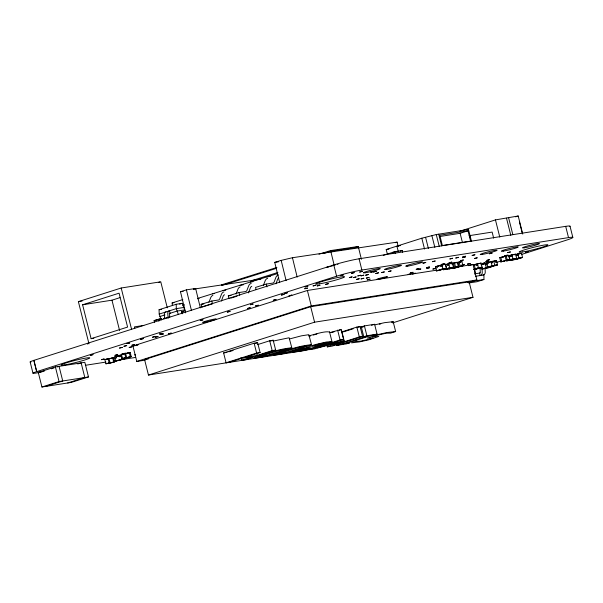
<?xml version="1.0" encoding="UTF-8"?>
<svg xmlns="http://www.w3.org/2000/svg" width="603" height="603" viewBox="0 0 603 603"><rect width="100%" height="100%" fill="white"/><g stroke="black" fill="none" stroke-linecap="round" stroke-linejoin="round"><path stroke-width="0.9" d="M468.704 283.018L476.981 281.722L483.938 279.506L483.953 274.945L475.458 276.28M468.169 229.924L468.493 229.494L471.448 241.253M329.11 331.967C324.414 331.017 314.766 334.424 308.728 335.909M331.952 341.539L306.528 349.687A11.924 0.897 -14.1 0 1 300.068 351.18L292.802 352.062L298.53 349.928L307.553 347.66L306.927 347.539L314.736 344.728L326.359 342.022L331.952 341.539L329.479 331.695M291.814 347.788C279.739 352.393 266.888 356.961 254.051 358.122C266.134 353.509 278.97 348.956 291.814 347.788L289.116 337.77L273.061 341.11M311.517 344.69C299.442 349.303 286.591 353.871 273.754 355.031C285.837 350.411 298.673 345.866 311.517 344.69L308.819 334.68L301.357 335.848L289.38 338.992M326.849 345.097L327.301 346.883L337.74 342.504L314.412 348.903L309.565 349.665L340.1 339.956L343.589 339.406L341.117 329.555L329.773 332.6M341.66 330.821L344.132 340.672L333.022 345.308L359.328 336.934L362.591 336.421L360.112 326.57L356.855 327.082L341.946 331.831M309.701 336.278L310.522 335.939M87.45 344.027L87.857 343.876M337.597 264.438L338.012 264.287M136.27 345.218L138.072 344.697M135.193 354.722L134.725 354.948L135.645 354.798M468.358 265.689L470.159 265.169M509.671 256.026L510.741 255.687L508.947 255.989M88.988 343.846L78.382 301.628L121.203 288.008L160.76 281.797L167.302 307.847M82.603 304.786L119.077 293.179L127.587 327.067L91.113 338.675L82.603 304.786L111.97 300.181L119.974 297.633M158.325 282.573L159.946 282.053M172.428 305.615L172.111 302.955L182.822 299.555M161.205 319.884L159.2 314.088L159.064 309.723L176.189 304.274L182.166 303.332L184.767 309.874L176.943 311.103L169.239 313.552M179.596 304.153L182.166 303.332M182.867 305.382L184.578 304.839M159.2 314.088L176.325 308.638L184.149 307.409M159.818 316.552L164.958 314.917M154.602 322.552L154.104 320.585L161.604 318.716M182.114 313.801L181.616 311.834L185.038 310.741M159.961 319.386L161.672 318.844M333.783 264.951L33.851 360.375L36.685 371.636L336.61 276.204A18.482 1.387 -14.1 0 1 361.883 270.046L568.516 237.612L565.689 226.351L359.056 258.793A18.482 1.387 -14.1 0 0 333.783 264.951L336.61 276.204M331.273 266.202L333.843 265.38M387.352 254.051L386.214 249.529L421.806 238.208L436.27 234.552L468.493 229.494M383.267 255.348L394.829 251.67L402.186 250.516L402.646 252.325M459.901 231.205L495.455 219.891L518.203 215.995L522.748 234.085M400.045 251.195L402.186 250.516M440.077 236.466L460.119 233.316L468.018 230.806L470.604 241.094L442.361 245.527L439.783 235.238L468.018 230.806M515.55 216.839L518.203 215.995M38.26 372.368L55.386 366.925L84.827 362.297L88.498 376.935L71.373 382.385L41.931 387.005L38.26 372.368L41.019 371.938M41.939 371.795L44.509 370.973M51.353 368.795L53.923 367.981M57.353 366.888L59.064 366.345L62.742 380.983L45.609 386.425M145.172 360.142L136.806 361.453L132.916 345.979L307.387 290.465L436.708 270.167M77.719 363.971L81.141 362.878L84.819 377.516L67.694 382.965M104.847 359.569L113.575 357.685L114.638 361.906L105.909 363.79L104.847 359.569L108.525 358.996M121.437 354.293L130.165 352.408L131.228 356.629L122.499 358.514L121.437 354.293L126.035 353.569M105.766 359.426L108.977 358.408L110.04 362.629L106.829 363.647M122.356 354.149L125.567 353.124L126.63 357.345L123.419 358.37M125.801 358.529L115.701 361.152L114.638 356.931L121.06 354.888L122.123 359.109L125.733 358.25M110.251 358.597L112.655 357.828L113.718 362.049L110.507 363.074M127.64 353.056L129.246 352.551L130.308 356.772L127.097 357.79M111.171 358.453L113.575 357.685M127.761 353.17L130.165 352.408M114.992 358.34L116.598 357.828L116.243 356.418L119.929 355.838M121.414 356.29L119.809 356.803L119.454 355.401L121.301 355.107M105.909 363.79L114.638 361.906M122.499 358.514L131.228 356.629M115.633 360.873L120.917 359.78L119.379 360.571M122.055 358.83L120.517 359.622L124.128 358.762M115.701 361.152L122.123 359.109M41.931 387.005L59.056 381.556L88.498 376.935M136.806 361.453L311.276 305.94L476.875 279.95L472.993 264.468L457.172 266.948M435.426 266.699L445.527 264.076L446.589 268.297L436.489 270.92L435.426 266.699L439.105 266.119M311.344 348.753L306.882 350.177L148.459 375.043L144.569 359.561L310.688 306.708L469.111 281.842L473.001 297.317L392.621 322.891M448.579 268.765L443.228 269.571L446.974 269.277L453.396 267.235L452.34 263.014L445.444 264.611L446.506 268.832M435.781 268.109L437.386 267.596L437.032 266.187L438.871 265.9M442.203 266.066L440.597 266.571L440.243 265.169L443.921 264.589M452.34 263.014L447.049 264.099L447.403 265.508L449.009 264.996M450.81 263.835L457.217 262.245L458.272 266.466L449.092 268.946L458.272 266.466M451.858 263.948L455.288 262.855M456.139 262.584L457.217 262.245M456.365 262.825L461.906 261.506L462.968 265.727L453.78 268.207L462.968 265.727M458.265 262.667L461.906 261.506M436.414 270.641L441.705 269.549M442.836 268.599L441.306 269.39L444.916 268.531M436.489 270.92L446.589 268.297M449.65 267.528L448.112 268.32L451.722 267.461M443.295 269.85L453.396 267.235M469.413 265.606L472.993 264.468M475.043 274.508A3.234 2.487 81.1 0 0 475.134 273.83L474.945 269.586L482.151 267.31L481.088 263.089L474.199 264.687L475.262 268.908M481.088 263.089L475.805 264.174L476.159 265.584L477.764 265.071M499.706 257.7L508.887 255.22L509.95 259.441L500.769 261.921L499.706 257.7L501.545 257.406M502.465 257.262L503.535 256.923L500.776 257.353L501.839 261.581L504.598 261.144M504.394 256.652L507.816 255.559L505.058 255.996L506.121 260.217L508.879 259.78M510.244 260.428L511.781 259.637L506.497 260.73L510.244 260.428L516.665 258.386L515.603 254.165L508.713 255.762L509.776 259.983M488.438 262.9L480.93 264.77L486.598 263.187L486.945 264.596L485.566 264.815M486.711 262.931L490.993 261.566L496.518 260.7L497.573 264.921L493.292 266.285L487.774 267.152L486.711 262.931L492.372 261.348L492.726 262.757L491.347 262.976M515.603 254.165L510.319 255.257L510.673 256.659L512.279 256.147M485.928 263.843L488.498 263.029M491.709 262.004L495.138 260.918L495.485 262.32L496.872 262.109M493.947 261.514L496.518 260.7M514.6 254.843L521.497 253.245L522.552 257.466L516.13 259.509L512.384 259.803L517.668 258.717M478.398 267.604L476.867 268.395L480.47 267.536M482.151 267.31L473.656 269.42L477.259 268.561M518.165 255.227L516.56 255.74L516.206 254.33L519.892 253.75M496.586 262.38L501.078 260.956M521.723 254.383L566.609 240.1A18.482 1.387 -14.1 0 0 568.516 237.612M500.769 261.921L509.95 259.441M481.247 268.734L482.076 268.471M512.919 258.687L511.382 259.478L514.992 258.619M506.565 261.009L516.665 258.386M148.459 375.043L314.578 322.19L473.001 297.317M481.495 267.016L481.993 268.991L491.724 266.481M487.774 267.152L492.056 265.787L497.573 264.921M483.372 268.772L487.654 267.408L486.206 267.348M489.154 266.933L493.435 265.569L491.988 265.508M518.806 257.76L517.268 258.551L520.879 257.692M512.452 260.081L522.552 257.466M491.792 266.76L487.51 268.124L481.993 268.991M240.966 357.647L241.645 360.33L253.614 356.524L241.547 358.416L229.57 362.222L226.08 362.772L223.607 352.921L254.134 343.205L257.624 342.662L260.104 352.514L245.15 357.27L257.225 355.371L272.172 350.614L275.661 350.064L273.189 340.22L269.699 340.763L257.391 344.682M228.808 351.828L233.082 350.471M254.986 343.499L257.624 342.662M270.574 341.049L273.189 340.22M483.146 275.066L483.787 274.847A3.234 2.487 81.1 0 0 485.249 272.239L485.068 267.996M467.325 282.408L469.111 281.842M468.825 282.513L476.875 279.95M226.08 362.772L256.614 353.056L260.104 352.514M275.661 350.064L245.135 359.78L241.645 360.33M331.469 332.622L334.1 331.786M339.361 330.112L341.117 329.555M343.537 331.846L353.132 328.793M356.622 327.685L360.112 326.57M361.295 326.886L364.416 325.899L374.599 324.301L377.079 334.145L370.611 335.667L346.31 343.393L349.657 342.873L346.544 343.861L336.353 345.459L342.821 343.944L367.121 336.21L363.775 336.738L361.295 326.886L364.649 326.366L360.308 327.746M371.486 325.288L374.599 324.301M391.475 322.221L393.171 321.678L395.643 331.529L390.556 333.15L386.146 333.203L375.187 335.743L372.993 336.73L378.767 336.444L368.629 339.866L359.358 341.916L351.519 342.851L356.381 341.306L360.632 341.177L370.86 338.796L373.076 337.951L367.287 338.132L377.433 334.665L387.028 332.524L395.643 331.529M343.589 339.406L317.284 347.773L344.132 340.672M362.591 336.421L332.057 346.137L327.301 346.883M363.775 336.738L366.888 335.75L377.079 334.145M276.905 267.446L221.407 284.88L221.58 285.588L276.182 268.433M318.972 254.232L330.61 250.577L358.265 246.454L358.438 247.162L330.783 251.278L323.623 253.531M354.685 247.584L358.265 246.454L361.401 259.32M251.918 280.621L277.877 272.466M185.626 312.859L180.47 291.709L186.417 289.862L195.636 288.49L200.369 307.892M279.679 282.649L274.742 262.388L281.179 260.39L292.455 257.722L397.106 242.127L398.184 246.537M195.636 288.49L193.495 289.154L260.911 279.106M198.033 298.312L277.531 273.589M395.38 242.67L397.106 242.127M211.804 301.01L212.49 303.829L201.771 307.168L201.078 304.349L211.804 301.01L218.437 300.015A4.048 2.57 72.7 0 0 219.726 298.824L221.474 294.219A7.982 5.08 72.7 0 1 223.939 291.912M228.997 298.696L228.311 295.877L239.037 292.545L245.67 291.543A4.048 2.57 72.7 0 0 246.959 290.352L248.7 285.747A7.982 5.08 72.7 0 1 251.172 283.44M278.405 274.968A7.982 5.08 72.7 0 0 275.933 277.274L274.192 281.88A4.048 2.57 72.7 0 1 272.903 283.071L266.27 284.073L255.544 287.405L256.064 289.523M230.791 298.138L237.039 296.194M313.417 335.019L314.781 334.612M462.102 264.845L464.408 264.333L461.951 265.041M315.49 334.431L316.899 334.062M374.96 324.813L384.556 322.673L393.171 321.678M137.868 344.969L136.534 345.263M469.224 265.614L469.948 265.441M379.34 324.158L380.779 323.864M400.452 245.572L396.917 246.122L398.281 251.557M469.142 235.69L492.138 232.08L493.661 238.147M386.214 249.529L388.965 249.099M78.382 301.628L82.068 301.055M394.528 252.062L392.689 252.348L392.862 253.049M396.367 251.775L398.206 251.481M333.014 265.207L335.773 264.77M331.944 265.546L333.783 265.252M327.663 266.903L330.421 266.473M326.592 267.25L328.431 266.956M172.111 302.955L173.95 302.668M455.22 262.727L453.381 263.021L454.443 267.242L457.202 266.805M460.835 261.853L458.076 262.282L459.132 266.503L461.898 266.074M159.064 309.723L161.627 309.316M166.029 311.917L165.471 312.015A3.234 2.058 72.4 0 0 164.287 314.269L164.589 318.361L163.624 318.512L168.772 317.14M450.162 268.606L452.921 268.169M454.85 267.868L457.617 267.43M473.513 265.056L475.352 264.762M181.616 311.834L182.995 311.615M181.684 312.113L183.063 311.894M497.505 264.642L491.844 266.217M473.89 269.639L476.061 269.232M158.461 319.5L159.765 319.002L154.104 320.585M143.785 325.416L134.439 326.886L134.793 328.288M474.84 273.815L480.176 272.978M91.113 338.675L93.864 338.238M471.064 281.526L483.938 279.506M132.916 345.979L135.705 345.542M114.638 356.931L118.324 356.35M41.102 372.255L35.577 373.114A11.088 0.829 -14.1 0 1 36.723 371.621L33.896 360.36A11.088 0.829 -14.1 0 0 30.926 362.071M85.588 365.267L105.977 362.071M113.394 360.903L116.175 360.466M119.884 359.885L135.637 357.413M144.569 359.561L148.278 358.981M223.607 352.921L227.097 352.378M274.742 262.388L278.428 261.838M266.805 276.92L270.476 276.37M223.246 284.608L221.407 284.88L221.58 285.588M180.47 291.709L183.214 291.302M250.298 282.053L253.049 281.646M239.572 285.392L243.243 284.842M223.065 290.525L225.816 290.118M212.339 293.865L214.178 293.586M197.483 298.741L199.08 298.508M228.311 295.877L231.077 295.462M201.078 304.349L203.844 303.935M183.591 307.651L183.772 307.636A3.234 2.058 72.4 0 1 184.488 307.809M184.209 310.115L184.706 310.545M178.33 314.434L176.325 308.638L176.189 304.274M570.023 226.215L572.85 237.476M519.469 222.115L522.288 233.323M517.811 253.818L518.874 258.039M508.54 217.51L512.859 234.695M506.497 218.158L510.816 235.351M511.924 254.745L512.987 258.966M506.128 255.657L507.191 259.878M495.455 219.891L499.774 237.085M493.751 261.129L494.814 265.358M490.993 261.566L492.056 265.787M490.345 266.692L486.063 268.056M485.211 263.405L486.274 267.626M477.41 263.662L478.473 267.883M469.526 235.351L470.212 238.064M460.119 233.316L462.486 242.745M459.147 261.943L460.21 266.164M454.451 262.682L455.514 266.903M448.655 263.586L449.717 267.807M438.705 234.168L441.66 245.934M436.27 234.552L439.225 246.31M441.848 264.657L442.911 268.878M431.891 235.622L434.846 247.381M425.658 237.605L428.386 248.459M421.806 238.208L424.535 249.062M394.829 251.67L395.282 253.479M359.056 258.793L361.883 270.046M364.416 325.899L366.888 335.75M356.855 327.082L359.328 336.934M356.192 339.474L356.644 341.268M355.928 339.519L356.381 341.306M342.368 342.157L342.821 343.944M337.627 330.105L340.1 339.956M307.387 290.465L311.276 305.94M310.688 306.708L314.578 322.19M269.699 340.763L272.172 350.614M256.554 352.687L257.225 355.371M254.134 343.205L256.614 353.056M158.385 319.221L158.883 321.188M121.203 288.008L131.582 329.328M111.97 300.181L119.582 330.497M124.648 353.268L125.71 357.496M108.058 358.551L109.12 362.772M55.386 366.925L59.056 381.556M30.15 361.943L32.977 373.197M330.783 251.278L330.61 250.577L334.175 265.199M292.455 257.722L297.181 277.109M281.179 260.39L286.116 280.651M266.27 284.073L266.956 286.892M239.037 292.545L239.723 295.364M186.417 289.862L191.355 310.123M169.744 317.148L169.496 313.741L170.121 313.274L169.503 310.809L168.953 310.914A3.234 2.058 72.4 0 0 167.762 313.161L168.147 318.331M482.023 267.348L482.264 272.707A3.234 2.487 81.1 0 1 480.802 275.315L480.154 275.541L479.536 273.076L480.282 272.45L480.048 267.227M565.689 226.351A18.482 1.387 -14.1 0 1 569.647 226.592M212.874 295.364A7.982 5.08 72.7 0 0 210.749 297.55L209.007 302.156A4.048 2.57 72.7 0 1 208.917 302.337M224.55 294.777A5.073 3.226 72.7 0 0 223.087 296.427L221.595 300.43A6.957 4.425 72.7 0 1 221.301 301.078M240.107 286.892A7.982 5.08 72.7 0 0 237.981 289.078L236.233 293.684A4.048 2.57 72.7 0 1 236.044 294.038M251.783 286.304A5.073 3.226 72.7 0 0 250.32 287.963L248.828 291.958A6.957 4.425 72.7 0 1 248.361 292.9M267.679 278.307A7.982 5.08 72.7 0 0 265.214 280.614L263.466 285.219A4.048 2.57 72.7 0 1 263.277 285.566M278.805 277.93A5.073 3.226 72.7 0 0 277.553 279.49L276.061 283.485A6.957 4.425 72.7 0 1 275.925 283.825M327.014 342.549L316.854 345.866L311.985 346.341L320.087 343.725L327.014 342.549M90.277 355.288L92.998 354.624L90.277 355.288M101.402 359.667L104.123 359.004L101.402 359.667M119.53 348.052L122.251 347.388L119.53 348.052M115 355.34L117.721 354.677L115 355.34M123.977 346.265L126.698 345.602L123.977 346.265M126.992 343.604L129.705 342.941L126.992 343.604M129.208 347.464L131.929 346.8L129.208 347.464M131.876 345.255L134.597 344.592L131.876 345.255M140.582 339.278L143.303 338.615L140.582 339.278M152.559 337.175L155.273 336.512L152.559 337.175M155.295 337.19L158.009 336.534L155.295 337.19M159.516 334.009L162.23 333.353L159.516 334.009M160.692 334.59L163.413 333.926L160.692 334.59M168.501 333.791L171.222 333.127L168.501 333.791M200.226 320.495L202.94 319.831L200.226 320.495M227.323 312.068L230.044 311.404L227.323 312.068M247.479 308.472L250.2 307.809L247.479 308.472M250.335 304.741L253.056 304.078L250.335 304.741M255.612 305.879L258.333 305.224L255.612 305.879M273.28 300.264L275.993 299.601L273.28 300.264M281.413 295.033L284.134 294.37L281.413 295.033M284.661 293.435L287.382 292.779L284.661 293.435M289.086 295.794L291.799 295.138L289.086 295.794M305.103 286.93L307.824 286.274L305.103 286.93M304.764 288.747L307.485 288.083L304.764 288.747M313.1 285.905L315.814 285.242L313.1 285.905M317.216 285.912L319.937 285.249L317.216 285.912M325.605 284.375L328.318 283.712L325.605 284.375M340.431 275.692L343.145 275.028L340.431 275.692M351.489 273.302L354.21 272.639L351.489 273.302M349.348 277.576L352.069 276.913L349.348 277.576M353.358 277.614L356.079 276.95L353.358 277.614M359.674 272.021L362.395 271.358L359.674 272.021M357.82 275.918L360.541 275.254L357.82 275.918M356.494 279.438L359.215 278.774L356.494 279.438M361.031 275.842L363.752 275.179L361.031 275.842M361.099 278.918L363.82 278.254L361.099 278.918M365.652 275.202L368.365 274.538L365.652 275.202M366.345 278.096L369.066 277.433L366.345 278.096M370.845 272.232L373.559 271.569L370.845 272.232M367.295 279.807L370.016 279.151L367.295 279.807M373.543 271.983L376.264 271.32L373.543 271.983M375.782 273.491L378.503 272.827L375.782 273.491M381.578 272.579L384.299 271.923L381.578 272.579M388.355 271.554L391.076 270.89L388.355 271.554M408.208 274.478L410.929 273.815L408.208 274.478M410.334 272.971L413.055 272.307L410.334 272.971M412.55 273.883L415.271 273.219L412.55 273.883M416.236 269.285L418.957 268.621L416.236 269.285M418.06 269.654L420.781 268.991L418.06 269.654M423.035 263.157L425.756 262.493L423.035 263.157M426.728 267.634L429.442 266.971L426.728 267.634M426.818 268.365L429.532 267.702L426.818 268.365M432.419 261.687L435.14 261.024L432.419 261.687M432.916 269.059L435.637 268.395L432.916 269.059M441.569 264.423L444.29 263.76L441.569 264.423M449.898 258.943L452.619 258.28L449.898 258.943M449.047 262.802L451.76 262.139L449.047 262.802M455.793 258.016L458.506 257.353L455.793 258.016M462.78 256.916L465.501 256.26L462.78 256.916M462.531 257.669L465.252 257.006L462.531 257.669M460.647 260.654L463.368 259.991L460.647 260.654M472.164 255.446L474.885 254.783L472.164 255.446M467.483 264.084L470.204 263.421L467.483 264.084M474.448 258.491L477.169 257.828L474.448 258.491M489.327 253.75L492.04 253.094L489.327 253.75M482.438 263.481L485.151 262.818L482.438 263.481M485.875 261.627L488.596 260.963L485.875 261.627M486.84 260.375L489.561 259.712L486.84 260.375M504.734 255.823L507.455 255.159L504.734 255.823M507.681 252.612L510.394 251.956L507.681 252.612M525.477 252.303L528.198 251.647L525.477 252.303M258.989 356.87L267.528 355.303L287.036 348.866L278.33 350.614L258.989 356.87M278.692 353.78L287.232 352.205L306.739 345.768L298.04 347.516L278.692 353.78M298.138 350.614L297.483 350.969L308.314 348.76A5.947 0.445 -14.1 0 0 310.462 347.848L308.487 347.705L298.138 350.614M522.552 251.971A14.841 1.116 -14.1 0 0 547.057 245.489A14.841 1.116 -14.1 0 0 530.798 248.037A14.841 1.116 -14.1 0 0 522.552 251.971M319.228 283.885A14.841 1.116 -14.1 0 0 343.733 277.403A14.841 1.116 -14.1 0 0 327.474 279.95A14.841 1.116 -14.1 0 0 319.228 283.885M64.468 364.943A14.841 1.116 -14.1 0 0 88.973 358.453A14.841 1.116 -14.1 0 0 72.722 361.009A14.841 1.116 -14.1 0 0 64.468 364.943M204.281 322.341A6.987 0.52 -14.1 0 0 215.814 319.289A6.987 0.52 -14.1 0 0 208.163 320.495A6.987 0.52 -14.1 0 0 204.281 322.341M378.051 279.362A5.533 0.415 -14.1 0 0 387.179 276.95A5.533 0.415 -14.1 0 0 381.126 277.9A5.533 0.415 -14.1 0 0 378.051 279.362M407.711 266.119A8.728 0.656 -14.1 0 0 422.123 262.297A8.728 0.656 -14.1 0 0 412.565 263.805A8.728 0.656 -14.1 0 0 407.711 266.119M386.553 269.435A8.728 0.656 -14.1 0 0 400.965 265.621A8.728 0.656 -14.1 0 0 391.407 267.121A8.728 0.656 -14.1 0 0 386.553 269.435M365.395 272.76A8.728 0.656 -14.1 0 0 379.807 268.946A8.728 0.656 -14.1 0 0 370.242 270.446A8.728 0.656 -14.1 0 0 365.395 272.76M524.55 247.773A8.728 0.656 -14.1 0 0 538.969 243.959A8.728 0.656 -14.1 0 0 529.404 245.459A8.728 0.656 -14.1 0 0 524.55 247.773M503.392 251.097A8.728 0.656 -14.1 0 0 517.804 247.283A8.728 0.656 -14.1 0 0 508.246 248.783A8.728 0.656 -14.1 0 0 503.392 251.097M482.234 254.421A8.728 0.656 -14.1 0 0 496.646 250.599A8.728 0.656 -14.1 0 0 487.088 252.107A8.728 0.656 -14.1 0 0 482.234 254.421"/></g></svg>
